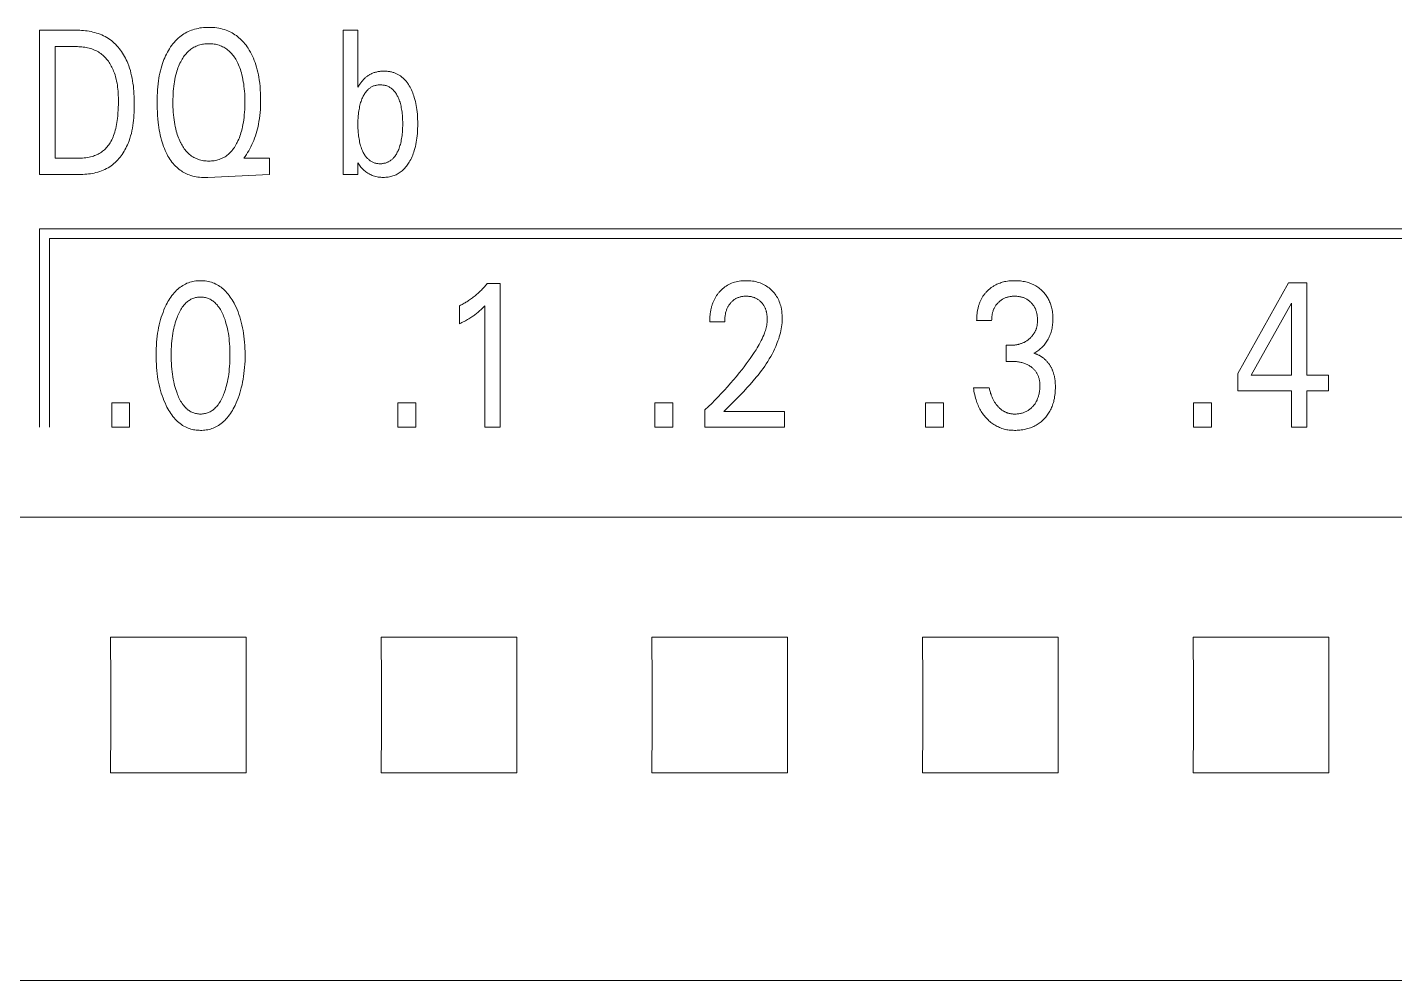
# Model space of a CAD drawing. Header units: millimetres. Extents: x 0 to 420, y 0 to 297.
# Drawn here: x 216.25 to 231.4, y 154.66 to 165.23 of the extents above; entities that cross this region are included whole.
import ezdxf

# ---------------------------------------------------------------- set-up
doc = ezdxf.new("R2010")
doc.units = ezdxf.units.MM
doc.layers.add('eProC - L2', color=41, linetype='Continuous', lineweight=20)

msp = doc.modelspace()

# ---------------------------------------------------------------- linework, layer by layer
at = {"layer": 'eProC - L2', "linetype": 'Continuous'}
for p, q in [((216.384, 163.595), (216.384, 165.195)), ((216.384, 165.195), (216.789, 165.195)), ((219.749, 163.595), (219.749, 165.195)), ((219.749, 165.195), (219.914, 165.195)), ((219.914, 165.195), (219.914, 164.565)), ((216.559, 165.014), (216.559, 163.777)), ((216.789, 165.014), (216.559, 165.014)), ((219.914, 164.565), (219.926, 164.585)), ((216.559, 163.777), (216.825, 163.777)), ((218.664, 163.796), (218.65, 163.777)), ((218.65, 163.777), (218.933, 163.777)), ((218.933, 163.777), (218.933, 163.595)), ((219.914, 163.724), (219.914, 163.595)), ((219.915, 163.721), (219.914, 163.724)), ((216.824, 163.595), (216.384, 163.595)), ((218.933, 163.595), (218.248, 163.563)), ((219.914, 163.595), (219.749, 163.595)), ((216.385, 162.995), (216.385, 160.795)), ((240.434, 162.995), (216.385, 162.995)), ((216.495, 162.885), (216.495, 160.795)), ((240.324, 162.885), (216.495, 162.885)), ((221.346, 162.386), (221.491, 162.386)), ((221.491, 162.386), (221.491, 160.795)), ((229.664, 161.389), (230.228, 162.395)), ((230.228, 162.395), (230.43, 162.395)), ((230.43, 162.395), (230.43, 161.37)), ((230.259, 162.168), (229.813, 161.37)), ((230.259, 161.37), (230.259, 162.168)), ((221.039, 161.941), (221.039, 162.14)), ((221.319, 160.795), (221.319, 162.139)), ((223.978, 161.963), (223.812, 161.963)), ((226.937, 161.979), (226.771, 161.979)), ((227.098, 161.523), (227.098, 161.703)), ((227.098, 161.703), (227.155, 161.703)), ((227.168, 161.523), (227.098, 161.523)), ((229.664, 161.196), (229.664, 161.389)), ((229.813, 161.37), (230.259, 161.37)), ((230.43, 161.37), (230.672, 161.37)), ((230.672, 161.37), (230.672, 161.196)), ((226.735, 161.232), (226.91, 161.232)), ((230.259, 161.196), (229.664, 161.196)), ((230.259, 160.795), (230.259, 161.196)), ((230.43, 161.196), (230.43, 160.795)), ((230.672, 161.196), (230.43, 161.196)), ((217.185, 160.795), (217.185, 161.065)), ((217.185, 161.065), (217.383, 161.065)), ((217.383, 161.065), (217.383, 160.795)), ((220.357, 160.795), (220.357, 161.065)), ((220.357, 161.065), (220.555, 161.065)), ((220.555, 161.065), (220.555, 160.795)), ((223.205, 160.795), (223.205, 161.065)), ((223.205, 161.065), (223.403, 161.065)), ((223.403, 161.065), (223.403, 160.795)), ((223.76, 160.795), (223.76, 160.987)), ((223.968, 160.97), (224.642, 160.97)), ((224.642, 160.97), (224.642, 160.795)), ((226.205, 160.795), (226.205, 161.065)), ((226.205, 161.065), (226.402, 161.065)), ((226.402, 161.065), (226.402, 160.795)), ((229.175, 160.795), (229.175, 161.065)), ((229.175, 161.065), (229.373, 161.065)), ((229.373, 161.065), (229.373, 160.795)), ((217.383, 160.795), (217.185, 160.795)), ((220.555, 160.795), (220.357, 160.795)), ((221.491, 160.795), (221.319, 160.795)), ((223.403, 160.795), (223.205, 160.795)), ((224.642, 160.795), (223.76, 160.795)), ((226.402, 160.795), (226.205, 160.795)), ((229.373, 160.795), (229.175, 160.795)), ((230.43, 160.795), (230.259, 160.795)), ((243.524, 159.799), (178.324, 159.799)), ((218.676, 158.467), (217.172, 158.467)), ((221.676, 158.467), (220.172, 158.467)), ((224.676, 158.467), (223.172, 158.467)), ((227.676, 158.467), (226.172, 158.467)), ((230.676, 158.467), (229.172, 158.467)), ((218.676, 156.964), (217.172, 156.964)), ((221.676, 156.964), (220.172, 156.964)), ((224.676, 156.964), (223.172, 156.964)), ((227.676, 156.964), (226.172, 156.964)), ((230.676, 156.964), (229.172, 156.964)), ((243.524, 154.66), (178.311, 154.659))]:
    msp.add_line(p, q, dxfattribs=at)
for points in [[(216.824, 163.595), (216.844, 163.596), (216.865, 163.596), (216.886, 163.598), (216.907, 163.599), (216.928, 163.602), (216.949, 163.605), (216.969, 163.608), (216.99, 163.612), (217.01, 163.617), (217.031, 163.623), (217.051, 163.629), (217.07, 163.636), (217.09, 163.643), (217.108, 163.652), (217.127, 163.661), (217.145, 163.671), (217.163, 163.682), (217.179, 163.693), (217.194, 163.704), (217.209, 163.717), (217.224, 163.73), (217.238, 163.743), (217.251, 163.758), (217.264, 163.772), (217.277, 163.787), (217.289, 163.803), (217.3, 163.819), (217.311, 163.836), (217.321, 163.853), (217.331, 163.87), (217.341, 163.887), (217.35, 163.905), (217.358, 163.923), (217.366, 163.941), (217.376, 163.968), (217.386, 163.996), (217.394, 164.024), (217.402, 164.052), (217.408, 164.08), (217.414, 164.109), (217.419, 164.138), (217.423, 164.167), (217.426, 164.196), (217.428, 164.225), (217.43, 164.254), (217.432, 164.284), (217.433, 164.313), (217.433, 164.343), (217.433, 164.372), (217.433, 164.402), (217.433, 164.431), (217.432, 164.46), (217.431, 164.489), (217.429, 164.519), (217.427, 164.548), (217.424, 164.577), (217.42, 164.605), (217.416, 164.634), (217.411, 164.663), (217.405, 164.691), (217.398, 164.719), (217.391, 164.747), (217.382, 164.775), (217.373, 164.802), (217.362, 164.83), (217.354, 164.849), (217.345, 164.868), (217.336, 164.886), (217.326, 164.905), (217.315, 164.923), (217.304, 164.941), (217.293, 164.958), (217.28, 164.975), (217.268, 164.992), (217.255, 165.008), (217.241, 165.024), (217.227, 165.039), (217.212, 165.053), (217.196, 165.067), (217.181, 165.08), (217.164, 165.092), (217.147, 165.104), (217.13, 165.115), (217.112, 165.125), (217.093, 165.134), (217.075, 165.143), (217.055, 165.151), (217.036, 165.158), (217.016, 165.164), (216.996, 165.17), (216.976, 165.175), (216.955, 165.18), (216.935, 165.183), (216.914, 165.187), (216.893, 165.19), (216.872, 165.192), (216.851, 165.193), (216.831, 165.195), (216.81, 165.195), (216.789, 165.195)], [(218.664, 163.796), (218.678, 163.817), (218.691, 163.838), (218.704, 163.86), (218.716, 163.882), (218.728, 163.904), (218.739, 163.927), (218.749, 163.95), (218.759, 163.973), (218.768, 163.999), (218.777, 164.024), (218.785, 164.05), (218.793, 164.076), (218.8, 164.102), (218.806, 164.129), (218.811, 164.155), (218.816, 164.182), (218.821, 164.216), (218.826, 164.25), (218.829, 164.284), (218.832, 164.318), (218.834, 164.352), (218.835, 164.387), (218.835, 164.421), (218.835, 164.459), (218.834, 164.496), (218.831, 164.534), (218.829, 164.571), (218.825, 164.608), (218.82, 164.646), (218.815, 164.674), (218.81, 164.701), (218.804, 164.729), (218.797, 164.756), (218.79, 164.784), (218.782, 164.811), (218.773, 164.837), (218.764, 164.861), (218.755, 164.884), (218.744, 164.907), (218.733, 164.93), (218.721, 164.953), (218.709, 164.974), (218.695, 164.996), (218.685, 165.012), (218.673, 165.028), (218.661, 165.043), (218.649, 165.058), (218.636, 165.072), (218.623, 165.086), (218.609, 165.099), (218.595, 165.112), (218.58, 165.124), (218.566, 165.135), (218.55, 165.146), (218.535, 165.156), (218.519, 165.165), (218.503, 165.174), (218.486, 165.182), (218.47, 165.189), (218.453, 165.196), (218.435, 165.202), (218.414, 165.208), (218.393, 165.213), (218.371, 165.218), (218.349, 165.221), (218.327, 165.224), (218.305, 165.226), (218.283, 165.227), (218.261, 165.227), (218.241, 165.227), (218.221, 165.226), (218.201, 165.225), (218.181, 165.222), (218.162, 165.22), (218.142, 165.216), (218.123, 165.212), (218.103, 165.207), (218.084, 165.201), (218.067, 165.195), (218.05, 165.188), (218.033, 165.18), (218.016, 165.172), (218, 165.163), (217.984, 165.154), (217.968, 165.144), (217.953, 165.133), (217.939, 165.121), (217.922, 165.107), (217.906, 165.093), (217.891, 165.077), (217.877, 165.061), (217.863, 165.045), (217.85, 165.028), (217.837, 165.01)], [(217.95, 163.946), (217.947, 163.952), (217.939, 163.969), (217.931, 163.986), (217.924, 164.004), (217.917, 164.022), (217.911, 164.04), (217.905, 164.059), (217.9, 164.077), (217.894, 164.102), (217.888, 164.127), (217.883, 164.152), (217.879, 164.177), (217.875, 164.202), (217.872, 164.228), (217.869, 164.257), (217.867, 164.286), (217.865, 164.315), (217.863, 164.344), (217.863, 164.374), (217.863, 164.403), (217.863, 164.432), (217.864, 164.46), (217.865, 164.489), (217.867, 164.518), (217.869, 164.546), (217.872, 164.575), (217.875, 164.6), (217.879, 164.625), (217.884, 164.65), (217.889, 164.674), (217.894, 164.699), (217.901, 164.723), (217.906, 164.741), (217.912, 164.759), (217.918, 164.777), (217.925, 164.795), (217.932, 164.812), (217.94, 164.829), (217.949, 164.846), (217.956, 164.86), (217.964, 164.873), (217.972, 164.886), (217.98, 164.899), (217.989, 164.911), (217.998, 164.923), (218.008, 164.935), (218.018, 164.946), (218.029, 164.957), (218.039, 164.966), (218.05, 164.975), (218.061, 164.984), (218.072, 164.992), (218.084, 164.999), (218.096, 165.006), (218.108, 165.013), (218.12, 165.018), (218.133, 165.024), (218.147, 165.029), (218.16, 165.033), (218.174, 165.036), (218.189, 165.039), (218.203, 165.042), (218.217, 165.044), (218.232, 165.045), (218.246, 165.046), (218.261, 165.046), (218.275, 165.046), (218.29, 165.045), (218.305, 165.044), (218.319, 165.042), (218.333, 165.039), (218.348, 165.036), (218.362, 165.033), (218.375, 165.029), (218.389, 165.024), (218.402, 165.018), (218.414, 165.013), (218.427, 165.006), (218.439, 164.999), (218.45, 164.992), (218.462, 164.984), (218.473, 164.975), (218.483, 164.966), (218.493, 164.957), (218.504, 164.946), (218.515, 164.935), (218.524, 164.923), (218.534, 164.911), (218.543, 164.899), (218.551, 164.886), (218.559, 164.873), (218.567, 164.86), (218.574, 164.846)], [(216.789, 165.014), (216.805, 165.014), (216.821, 165.013), (216.837, 165.012), (216.853, 165.011), (216.869, 165.009), (216.886, 165.007), (216.901, 165.004), (216.917, 165.001), (216.933, 164.997), (216.949, 164.992), (216.964, 164.988), (216.979, 164.982), (216.994, 164.976), (217.008, 164.97), (217.023, 164.962), (217.037, 164.955), (217.05, 164.946), (217.062, 164.938), (217.074, 164.928), (217.086, 164.919), (217.097, 164.908), (217.108, 164.898), (217.118, 164.886), (217.128, 164.875), (217.138, 164.863), (217.147, 164.851), (217.156, 164.838), (217.164, 164.825), (217.172, 164.812), (217.18, 164.798), (217.187, 164.785), (217.194, 164.771), (217.2, 164.757), (217.206, 164.742), (217.215, 164.721), (217.222, 164.699), (217.228, 164.677), (217.234, 164.654), (217.239, 164.632), (217.244, 164.609), (217.247, 164.587), (217.25, 164.564), (217.253, 164.541), (217.255, 164.518), (217.256, 164.495), (217.257, 164.472), (217.258, 164.449), (217.258, 164.426), (217.258, 164.403), (217.258, 164.372), (217.257, 164.34), (217.256, 164.309), (217.254, 164.278), (217.252, 164.247), (217.248, 164.216), (217.245, 164.194), (217.242, 164.172), (217.238, 164.15), (217.234, 164.129), (217.229, 164.107), (217.224, 164.086), (217.218, 164.064), (217.212, 164.047), (217.206, 164.029), (217.2, 164.012), (217.192, 163.996), (217.185, 163.979), (217.176, 163.963), (217.167, 163.947), (217.159, 163.935), (217.151, 163.923), (217.142, 163.912), (217.134, 163.901), (217.124, 163.891), (217.114, 163.88), (217.104, 163.871), (217.093, 163.861), (217.082, 163.853), (217.071, 163.844), (217.059, 163.836), (217.047, 163.829), (217.034, 163.822), (217.022, 163.816), (217.009, 163.81), (216.995, 163.805), (216.982, 163.8), (216.968, 163.796), (216.951, 163.791), (216.933, 163.787), (216.915, 163.784), (216.897, 163.781), (216.879, 163.779), (216.861, 163.778), (216.843, 163.777), (216.825, 163.777)], [(217.837, 165.01), (217.824, 164.989), (217.812, 164.97), (217.801, 164.951), (217.791, 164.931), (217.781, 164.911), (217.772, 164.891), (217.763, 164.87), (217.755, 164.849), (217.748, 164.828), (217.739, 164.801), (217.731, 164.774), (217.724, 164.746), (217.718, 164.718), (217.712, 164.69), (217.707, 164.662), (217.703, 164.634), (217.698, 164.601), (217.695, 164.569), (217.692, 164.536), (217.69, 164.503), (217.689, 164.471), (217.688, 164.438), (217.687, 164.405), (217.688, 164.366), (217.689, 164.328), (217.69, 164.289), (217.693, 164.251), (217.696, 164.212), (217.7, 164.174), (217.703, 164.145), (217.708, 164.117), (217.712, 164.089), (217.717, 164.061), (217.723, 164.033), (217.73, 164.005), (217.737, 163.978), (217.744, 163.954), (217.751, 163.931), (217.76, 163.908), (217.768, 163.885), (217.778, 163.862), (217.788, 163.84), (217.799, 163.818), (217.808, 163.8), (217.818, 163.783), (217.829, 163.767), (217.84, 163.75), (217.852, 163.734), (217.864, 163.719), (217.877, 163.704), (217.891, 163.69), (217.905, 163.676), (217.917, 163.665), (217.93, 163.655), (217.943, 163.645), (217.956, 163.635), (217.97, 163.627), (217.984, 163.618), (217.999, 163.611), (218.014, 163.603), (218.029, 163.597), (218.044, 163.591), (218.063, 163.585), (218.082, 163.579), (218.101, 163.575), (218.12, 163.571), (218.139, 163.568), (218.159, 163.566), (218.178, 163.564), (218.198, 163.563), (218.217, 163.563), (218.234, 163.563), (218.248, 163.563)], [(218.574, 164.846), (218.582, 164.829), (218.59, 164.812), (218.597, 164.795), (218.604, 164.777), (218.61, 164.759), (218.616, 164.741), (218.622, 164.723), (218.628, 164.699), (218.634, 164.674), (218.639, 164.65), (218.643, 164.625), (218.647, 164.6), (218.65, 164.575), (218.653, 164.546), (218.656, 164.518), (218.658, 164.489), (218.659, 164.46), (218.66, 164.432), (218.66, 164.403), (218.66, 164.374), (218.659, 164.344), (218.658, 164.315), (218.656, 164.286), (218.654, 164.256), (218.651, 164.227), (218.647, 164.202), (218.644, 164.177), (218.639, 164.151), (218.634, 164.126), (218.629, 164.102), (218.622, 164.077), (218.617, 164.058), (218.612, 164.04), (218.605, 164.022), (218.599, 164.004), (218.592, 163.986), (218.584, 163.969), (218.576, 163.952), (218.568, 163.938), (218.561, 163.924), (218.553, 163.91), (218.544, 163.897), (218.536, 163.884), (218.526, 163.872), (218.516, 163.86), (218.506, 163.848), (218.495, 163.837), (218.485, 163.827), (218.474, 163.818), (218.463, 163.809), (218.452, 163.801), (218.44, 163.793), (218.428, 163.786), (218.416, 163.78), (218.403, 163.774), (218.39, 163.768), (218.376, 163.763), (218.362, 163.759), (218.348, 163.755), (218.334, 163.752), (218.319, 163.749), (218.305, 163.748), (218.29, 163.746), (218.276, 163.745), (218.261, 163.745), (218.246, 163.745), (218.231, 163.746), (218.217, 163.748), (218.202, 163.749), (218.188, 163.752), (218.173, 163.755), (218.159, 163.759), (218.145, 163.763), (218.132, 163.768), (218.119, 163.774), (218.106, 163.78), (218.094, 163.786), (218.082, 163.793), (218.07, 163.801), (218.059, 163.809), (218.048, 163.818), (218.037, 163.827), (218.027, 163.837), (218.017, 163.848), (218.007, 163.859), (217.997, 163.87), (217.988, 163.882), (217.98, 163.895), (217.972, 163.907), (217.964, 163.92), (217.957, 163.933), (217.95, 163.946)], [(220.473, 164.595), (220.468, 164.603), (220.462, 164.611), (220.456, 164.619), (220.45, 164.627), (220.444, 164.634), (220.437, 164.642), (220.43, 164.649), (220.423, 164.656), (220.416, 164.663), (220.41, 164.668), (220.404, 164.673), (220.397, 164.679), (220.391, 164.683), (220.384, 164.688), (220.377, 164.693), (220.371, 164.697), (220.364, 164.701), (220.356, 164.705), (220.349, 164.709), (220.342, 164.713), (220.334, 164.716), (220.327, 164.719), (220.319, 164.722), (220.311, 164.725), (220.302, 164.728), (220.293, 164.731), (220.284, 164.733), (220.275, 164.735), (220.266, 164.737), (220.257, 164.738), (220.248, 164.739), (220.238, 164.74), (220.229, 164.741), (220.22, 164.742), (220.21, 164.742), (220.201, 164.742), (220.192, 164.742), (220.183, 164.741), (220.173, 164.741), (220.164, 164.74), (220.155, 164.739), (220.146, 164.738), (220.136, 164.736), (220.127, 164.734), (220.118, 164.732), (220.109, 164.73), (220.1, 164.727), (220.092, 164.725), (220.084, 164.722), (220.076, 164.719), (220.069, 164.716), (220.062, 164.712), (220.054, 164.708), (220.047, 164.705), (220.04, 164.701), (220.033, 164.696), (220.026, 164.692), (220.019, 164.687), (220.013, 164.682), (220.006, 164.678), (220, 164.672), (219.993, 164.666), (219.986, 164.66), (219.979, 164.653), (219.972, 164.646), (219.966, 164.639), (219.96, 164.632), (219.954, 164.624), (219.948, 164.617), (219.942, 164.609), (219.937, 164.601), (219.931, 164.593), (219.926, 164.585)], [(219.964, 163.859), (219.958, 163.872), (219.953, 163.886), (219.948, 163.899), (219.943, 163.913), (219.939, 163.927), (219.936, 163.941), (219.932, 163.957), (219.929, 163.974), (219.926, 163.99), (219.923, 164.006), (219.921, 164.023), (219.919, 164.039), (219.917, 164.062), (219.916, 164.085), (219.914, 164.108), (219.914, 164.131), (219.914, 164.153), (219.914, 164.176), (219.914, 164.199), (219.916, 164.221), (219.917, 164.244), (219.919, 164.267), (219.921, 164.283), (219.923, 164.3), (219.926, 164.316), (219.929, 164.332), (219.932, 164.348), (219.936, 164.365), (219.939, 164.379), (219.943, 164.393), (219.948, 164.406), (219.953, 164.42), (219.958, 164.434), (219.964, 164.447), (219.968, 164.457), (219.973, 164.466), (219.977, 164.475), (219.983, 164.484), (219.988, 164.493), (219.994, 164.502), (220, 164.51), (220.007, 164.519), (220.014, 164.526), (220.019, 164.532), (220.025, 164.538), (220.031, 164.544), (220.038, 164.549), (220.044, 164.554), (220.051, 164.558), (220.058, 164.563), (220.065, 164.567), (220.072, 164.571), (220.08, 164.574), (220.087, 164.577), (220.095, 164.58), (220.103, 164.582), (220.111, 164.584), (220.12, 164.586), (220.128, 164.588), (220.136, 164.589), (220.144, 164.589), (220.153, 164.59), (220.161, 164.59), (220.171, 164.59), (220.18, 164.589), (220.189, 164.588), (220.198, 164.587), (220.208, 164.585), (220.217, 164.583), (220.226, 164.581), (220.234, 164.578), (220.243, 164.574), (220.251, 164.571), (220.259, 164.567), (220.267, 164.562), (220.275, 164.557), (220.282, 164.552), (220.289, 164.546), (220.296, 164.541), (220.303, 164.534), (220.309, 164.528), (220.316, 164.52), (220.322, 164.512), (220.328, 164.504), (220.334, 164.496), (220.34, 164.487), (220.345, 164.478), (220.35, 164.469), (220.355, 164.46), (220.359, 164.45), (220.36, 164.448)], [(219.915, 163.721), (219.922, 163.71), (219.93, 163.7), (219.937, 163.689), (219.945, 163.679), (219.954, 163.67), (219.963, 163.66), (219.972, 163.651), (219.982, 163.642), (219.992, 163.634), (220.002, 163.626), (220.013, 163.618), (220.024, 163.61), (220.036, 163.603), (220.048, 163.597), (220.06, 163.591), (220.072, 163.586), (220.084, 163.581), (220.098, 163.577), (220.111, 163.573), (220.125, 163.57), (220.138, 163.568), (220.152, 163.566), (220.166, 163.565), (220.18, 163.564), (220.194, 163.564), (220.208, 163.564), (220.221, 163.565), (220.235, 163.566), (220.248, 163.567), (220.262, 163.57), (220.275, 163.572), (220.288, 163.576), (220.301, 163.58), (220.314, 163.584), (220.326, 163.589), (220.338, 163.594), (220.349, 163.6), (220.361, 163.606), (220.372, 163.613), (220.382, 163.62), (220.393, 163.628), (220.403, 163.636), (220.412, 163.645), (220.423, 163.655), (220.433, 163.665), (220.442, 163.676), (220.451, 163.687), (220.459, 163.698), (220.468, 163.71), (220.475, 163.722), (220.483, 163.734), (220.49, 163.746), (220.498, 163.762), (220.506, 163.778), (220.513, 163.795), (220.52, 163.811), (220.526, 163.828), (220.532, 163.845), (220.538, 163.862), (220.544, 163.884), (220.55, 163.907), (220.555, 163.93), (220.559, 163.953), (220.563, 163.976), (220.566, 163.999), (220.569, 164.026), (220.572, 164.052), (220.574, 164.079), (220.575, 164.106), (220.576, 164.132), (220.576, 164.159), (220.576, 164.185), (220.575, 164.211), (220.574, 164.238), (220.572, 164.264), (220.569, 164.29), (220.566, 164.316), (220.563, 164.339), (220.56, 164.361), (220.555, 164.384), (220.55, 164.406), (220.545, 164.429), (220.538, 164.451), (220.533, 164.468), (220.527, 164.484), (220.521, 164.501), (220.514, 164.517), (220.507, 164.533), (220.5, 164.548), (220.491, 164.564), (220.483, 164.579), (220.473, 164.595)], [(220.36, 164.448), (220.366, 164.435), (220.371, 164.422), (220.375, 164.409), (220.38, 164.396), (220.384, 164.382), (220.387, 164.369), (220.391, 164.353), (220.394, 164.336), (220.397, 164.32), (220.4, 164.304), (220.402, 164.287), (220.404, 164.271), (220.406, 164.249), (220.408, 164.226), (220.409, 164.203), (220.41, 164.181), (220.41, 164.158), (220.41, 164.135), (220.409, 164.112), (220.408, 164.089), (220.406, 164.067), (220.404, 164.044), (220.402, 164.027), (220.4, 164.011), (220.397, 163.994), (220.394, 163.977), (220.391, 163.961), (220.387, 163.945), (220.384, 163.93), (220.379, 163.916), (220.375, 163.902), (220.37, 163.888), (220.365, 163.874), (220.359, 163.861), (220.355, 163.851), (220.35, 163.842), (220.345, 163.832), (220.34, 163.823), (220.334, 163.814), (220.328, 163.805), (220.322, 163.797), (220.316, 163.788), (220.309, 163.78), (220.303, 163.774), (220.297, 163.768), (220.291, 163.763), (220.285, 163.758), (220.278, 163.753), (220.271, 163.748), (220.264, 163.743), (220.257, 163.739), (220.25, 163.735), (220.243, 163.732), (220.235, 163.729), (220.227, 163.726), (220.219, 163.723), (220.211, 163.721), (220.202, 163.72), (220.194, 163.718), (220.186, 163.717), (220.177, 163.716), (220.169, 163.716), (220.16, 163.716), (220.152, 163.716), (220.144, 163.716), (220.135, 163.717), (220.127, 163.718), (220.119, 163.719), (220.11, 163.721), (220.102, 163.723), (220.094, 163.726), (220.087, 163.728), (220.079, 163.732), (220.071, 163.735), (220.064, 163.739), (220.057, 163.743), (220.05, 163.747), (220.044, 163.752), (220.037, 163.757), (220.031, 163.762), (220.025, 163.768), (220.019, 163.773), (220.013, 163.779), (220.006, 163.787), (220, 163.795), (219.994, 163.804), (219.988, 163.812), (219.982, 163.821), (219.977, 163.83), (219.972, 163.84), (219.968, 163.849), (219.964, 163.859)], [(218.551, 161.036), (218.564, 161.063), (218.575, 161.09), (218.586, 161.117), (218.596, 161.145), (218.605, 161.173), (218.613, 161.201), (218.621, 161.232), (218.629, 161.263), (218.635, 161.294), (218.641, 161.326), (218.646, 161.357), (218.65, 161.389), (218.654, 161.423), (218.657, 161.458), (218.66, 161.493), (218.662, 161.528), (218.662, 161.563), (218.663, 161.598), (218.662, 161.633), (218.661, 161.667), (218.66, 161.702), (218.657, 161.736), (218.654, 161.771), (218.65, 161.805), (218.646, 161.836), (218.641, 161.867), (218.635, 161.898), (218.628, 161.929), (218.621, 161.959), (218.612, 161.989), (218.604, 162.017), (218.595, 162.045), (218.585, 162.072), (218.574, 162.099), (218.562, 162.125), (218.549, 162.152), (218.54, 162.17), (218.531, 162.187), (218.52, 162.205), (218.51, 162.222), (218.499, 162.238), (218.487, 162.255), (218.474, 162.27), (218.462, 162.286), (218.448, 162.3), (218.436, 162.313), (218.423, 162.324), (218.41, 162.336), (218.396, 162.346), (218.382, 162.356), (218.367, 162.366), (218.352, 162.374), (218.337, 162.382), (218.321, 162.39), (218.305, 162.396), (218.289, 162.402), (218.272, 162.406), (218.255, 162.41), (218.238, 162.414), (218.221, 162.416), (218.204, 162.418), (218.187, 162.419), (218.169, 162.419), (218.152, 162.419), (218.135, 162.418), (218.117, 162.416), (218.1, 162.414), (218.083, 162.41), (218.067, 162.406), (218.05, 162.402), (218.034, 162.396), (218.018, 162.39), (218.002, 162.382), (217.987, 162.374), (217.972, 162.366), (217.957, 162.356), (217.943, 162.346), (217.929, 162.336), (217.916, 162.324), (217.903, 162.313), (217.891, 162.3), (217.877, 162.286), (217.864, 162.27), (217.852, 162.254), (217.84, 162.238), (217.829, 162.221), (217.818, 162.204), (217.808, 162.187), (217.798, 162.17), (217.789, 162.152), (217.786, 162.145)], [(221.346, 162.386), (221.337, 162.376), (221.328, 162.366), (221.319, 162.355), (221.31, 162.345), (221.301, 162.335), (221.291, 162.325), (221.282, 162.315), (221.272, 162.306), (221.262, 162.296), (221.252, 162.287), (221.242, 162.278), (221.232, 162.269), (221.223, 162.261), (221.212, 162.252), (221.202, 162.244), (221.192, 162.236), (221.182, 162.228), (221.171, 162.22), (221.161, 162.213), (221.15, 162.205), (221.14, 162.198), (221.13, 162.192), (221.121, 162.186), (221.111, 162.18), (221.101, 162.174), (221.091, 162.168), (221.08, 162.162), (221.07, 162.156), (221.06, 162.151), (221.05, 162.146), (221.039, 162.14)], [(223.943, 162.318), (223.936, 162.311), (223.928, 162.304), (223.923, 162.298), (223.918, 162.292), (223.912, 162.286), (223.907, 162.279), (223.902, 162.273), (223.898, 162.266), (223.893, 162.26), (223.888, 162.253), (223.884, 162.246), (223.88, 162.24), (223.875, 162.233), (223.871, 162.226), (223.868, 162.219), (223.864, 162.211), (223.86, 162.204), (223.857, 162.196), (223.853, 162.188), (223.85, 162.18), (223.847, 162.172), (223.844, 162.164), (223.841, 162.156), (223.838, 162.148), (223.836, 162.14), (223.833, 162.131), (223.831, 162.123), (223.829, 162.115), (223.827, 162.106), (223.825, 162.098), (223.823, 162.088), (223.821, 162.078), (223.82, 162.067), (223.818, 162.057), (223.817, 162.047), (223.816, 162.036), (223.815, 162.026), (223.814, 162.015), (223.813, 162.005), (223.813, 161.995), (223.813, 161.984), (223.812, 161.974), (223.812, 161.963)], [(223.968, 160.97), (224.005, 161.007), (224.042, 161.044), (224.08, 161.08), (224.116, 161.117), (224.153, 161.155), (224.189, 161.192), (224.225, 161.23), (224.26, 161.269), (224.295, 161.308), (224.328, 161.348), (224.348, 161.372), (224.367, 161.397), (224.386, 161.422), (224.404, 161.447), (224.422, 161.472), (224.439, 161.498), (224.456, 161.524), (224.473, 161.551), (224.488, 161.578), (224.503, 161.605), (224.518, 161.633), (224.531, 161.661), (224.544, 161.69), (224.553, 161.711), (224.561, 161.732), (224.569, 161.753), (224.577, 161.774), (224.583, 161.796), (224.59, 161.818), (224.595, 161.84), (224.6, 161.862), (224.605, 161.884), (224.609, 161.906), (224.612, 161.928), (224.614, 161.95), (224.615, 161.973), (224.616, 161.995), (224.616, 162.017), (224.615, 162.038), (224.613, 162.06), (224.611, 162.081), (224.607, 162.103), (224.603, 162.124), (224.599, 162.14), (224.594, 162.156), (224.589, 162.171), (224.583, 162.187), (224.577, 162.202), (224.57, 162.217), (224.562, 162.231), (224.554, 162.245), (224.545, 162.258), (224.536, 162.27), (224.527, 162.283), (224.516, 162.295), (224.506, 162.306), (224.494, 162.317), (224.482, 162.328), (224.47, 162.339), (224.457, 162.348), (224.443, 162.357), (224.43, 162.366), (224.415, 162.374), (224.4, 162.381), (224.385, 162.388), (224.37, 162.394), (224.354, 162.399), (224.338, 162.404), (224.322, 162.408), (224.304, 162.412), (224.286, 162.414), (224.268, 162.417), (224.25, 162.418), (224.232, 162.419), (224.214, 162.419), (224.196, 162.419), (224.177, 162.418), (224.159, 162.416), (224.14, 162.414), (224.122, 162.411), (224.104, 162.406), (224.087, 162.402), (224.071, 162.397), (224.055, 162.391), (224.039, 162.384), (224.024, 162.376), (224.009, 162.368), (223.995, 162.359), (223.981, 162.35), (223.968, 162.34), (223.955, 162.329), (223.943, 162.318)], [(226.967, 162.365), (226.96, 162.361), (226.953, 162.356), (226.946, 162.352), (226.939, 162.347), (226.932, 162.342), (226.925, 162.337), (226.919, 162.332), (226.912, 162.326), (226.906, 162.321), (226.899, 162.315), (226.893, 162.309), (226.888, 162.304), (226.882, 162.298), (226.876, 162.292), (226.871, 162.286), (226.866, 162.279), (226.86, 162.273), (226.855, 162.267), (226.85, 162.26), (226.846, 162.253), (226.841, 162.247), (226.837, 162.24), (226.832, 162.233), (226.828, 162.226), (226.824, 162.218), (226.82, 162.211), (226.816, 162.203), (226.813, 162.195), (226.809, 162.187), (226.806, 162.179), (226.803, 162.171), (226.8, 162.163), (226.797, 162.155), (226.795, 162.147), (226.792, 162.139), (226.79, 162.131), (226.788, 162.122), (226.786, 162.114), (226.783, 162.104), (226.781, 162.093), (226.78, 162.083), (226.778, 162.073), (226.776, 162.063), (226.775, 162.052), (226.774, 162.042), (226.773, 162.031), (226.773, 162.021), (226.772, 162.011), (226.772, 162), (226.772, 161.99), (226.771, 161.979)], [(227.406, 161.614), (227.417, 161.62), (227.428, 161.627), (227.439, 161.634), (227.449, 161.642), (227.46, 161.649), (227.47, 161.658), (227.48, 161.666), (227.49, 161.675), (227.499, 161.685), (227.508, 161.694), (227.518, 161.705), (227.526, 161.715), (227.535, 161.726), (227.543, 161.737), (227.55, 161.749), (227.557, 161.76), (227.564, 161.772), (227.57, 161.785), (227.576, 161.797), (227.582, 161.81), (227.587, 161.823), (227.592, 161.836), (227.596, 161.85), (227.6, 161.863), (227.603, 161.877), (227.606, 161.891), (227.609, 161.906), (227.611, 161.921), (227.613, 161.937), (227.614, 161.952), (227.615, 161.967), (227.616, 161.982), (227.616, 161.997), (227.616, 162.014), (227.615, 162.03), (227.614, 162.046), (227.613, 162.062), (227.611, 162.078), (227.608, 162.094), (227.605, 162.109), (227.601, 162.125), (227.598, 162.137), (227.594, 162.15), (227.59, 162.162), (227.585, 162.174), (227.58, 162.186), (227.575, 162.198), (227.569, 162.21), (227.563, 162.221), (227.557, 162.232), (227.55, 162.243), (227.543, 162.254), (227.535, 162.264), (227.527, 162.274), (227.519, 162.284), (227.51, 162.293), (227.501, 162.302), (227.492, 162.311), (227.483, 162.32), (227.472, 162.329), (227.46, 162.338), (227.449, 162.346), (227.437, 162.354), (227.425, 162.361), (227.412, 162.368), (227.399, 162.375), (227.386, 162.381), (227.373, 162.387), (227.359, 162.392), (227.345, 162.397), (227.331, 162.401), (227.317, 162.405), (227.303, 162.408), (227.287, 162.411), (227.272, 162.414), (227.256, 162.416), (227.241, 162.417), (227.225, 162.418), (227.209, 162.419), (227.193, 162.419), (227.177, 162.419), (227.161, 162.418), (227.144, 162.417), (227.128, 162.416), (227.112, 162.414), (227.096, 162.411), (227.08, 162.408), (227.067, 162.405), (227.055, 162.401), (227.042, 162.398), (227.03, 162.393), (227.018, 162.389), (227.006, 162.384), (226.994, 162.379), (226.982, 162.373), (226.967, 162.365)], [(217.908, 161.173), (217.901, 161.193), (217.894, 161.214), (217.888, 161.235), (217.882, 161.256), (217.877, 161.277), (217.872, 161.298), (217.867, 161.326), (217.862, 161.354), (217.857, 161.382), (217.854, 161.41), (217.851, 161.439), (217.848, 161.47), (217.846, 161.502), (217.845, 161.533), (217.844, 161.565), (217.844, 161.596), (217.844, 161.627), (217.845, 161.658), (217.846, 161.689), (217.848, 161.72), (217.851, 161.751), (217.854, 161.779), (217.858, 161.807), (217.862, 161.835), (217.867, 161.862), (217.873, 161.89), (217.877, 161.911), (217.883, 161.931), (217.889, 161.952), (217.895, 161.972), (217.902, 161.992), (217.909, 162.012), (217.915, 162.027), (217.921, 162.042), (217.927, 162.056), (217.934, 162.07), (217.942, 162.084), (217.949, 162.098), (217.958, 162.112), (217.967, 162.125), (217.976, 162.138), (217.983, 162.147), (217.991, 162.155), (217.999, 162.164), (218.007, 162.172), (218.016, 162.18), (218.024, 162.187), (218.034, 162.195), (218.043, 162.201), (218.053, 162.207), (218.063, 162.213), (218.073, 162.218), (218.083, 162.222), (218.093, 162.226), (218.104, 162.229), (218.114, 162.232), (218.125, 162.234), (218.136, 162.236), (218.147, 162.237), (218.158, 162.238), (218.169, 162.238), (218.18, 162.238), (218.191, 162.237), (218.202, 162.236), (218.213, 162.234), (218.224, 162.232), (218.235, 162.229), (218.245, 162.226), (218.256, 162.222), (218.266, 162.218), (218.276, 162.213), (218.286, 162.207), (218.295, 162.201), (218.305, 162.195), (218.314, 162.187), (218.323, 162.18), (218.331, 162.172), (218.34, 162.164), (218.348, 162.155), (218.355, 162.147), (218.362, 162.138), (218.372, 162.125), (218.381, 162.112), (218.389, 162.098), (218.397, 162.084), (218.404, 162.07), (218.411, 162.056), (218.418, 162.042), (218.424, 162.027), (218.43, 162.012), (218.432, 162.007)], [(223.978, 161.963), (223.978, 161.974), (223.979, 161.984), (223.979, 161.994), (223.98, 162.004), (223.981, 162.015), (223.982, 162.025), (223.984, 162.035), (223.986, 162.045), (223.987, 162.054), (223.989, 162.063), (223.992, 162.072), (223.994, 162.08), (223.997, 162.089), (224, 162.097), (224.003, 162.106), (224.007, 162.114), (224.01, 162.121), (224.014, 162.128), (224.017, 162.134), (224.021, 162.141), (224.025, 162.147), (224.029, 162.153), (224.034, 162.159), (224.038, 162.165), (224.043, 162.171), (224.048, 162.176), (224.053, 162.182), (224.058, 162.187), (224.063, 162.191), (224.068, 162.196), (224.074, 162.201), (224.079, 162.205), (224.085, 162.209), (224.091, 162.213), (224.097, 162.217), (224.103, 162.22), (224.109, 162.224), (224.115, 162.227), (224.122, 162.229), (224.128, 162.232), (224.135, 162.234), (224.141, 162.237), (224.148, 162.239), (224.156, 162.241), (224.164, 162.242), (224.173, 162.244), (224.181, 162.245), (224.189, 162.246), (224.197, 162.246), (224.206, 162.247), (224.214, 162.247), (224.222, 162.247), (224.23, 162.247), (224.239, 162.246), (224.247, 162.245), (224.255, 162.244), (224.263, 162.243), (224.271, 162.242), (224.279, 162.24), (224.286, 162.238), (224.293, 162.236), (224.3, 162.233), (224.307, 162.231), (224.314, 162.228), (224.321, 162.225), (224.328, 162.222), (224.334, 162.218), (224.341, 162.214), (224.347, 162.211), (224.353, 162.206), (224.359, 162.202), (224.365, 162.197), (224.37, 162.192), (224.376, 162.187), (224.381, 162.182), (224.386, 162.177), (224.391, 162.172), (224.396, 162.166), (224.4, 162.16), (224.404, 162.154), (224.408, 162.148), (224.412, 162.142), (224.416, 162.136), (224.419, 162.13), (224.423, 162.123), (224.426, 162.116), (224.429, 162.109), (224.432, 162.102), (224.434, 162.094), (224.437, 162.087), (224.439, 162.079), (224.441, 162.072), (224.442, 162.064), (224.444, 162.056), (224.446, 162.047), (224.447, 162.038), (224.448, 162.03), (224.449, 162.021), (224.45, 162.012), (224.45, 162.004), (224.45, 161.995), (224.45, 161.986)], [(226.937, 161.979), (226.938, 161.988), (226.938, 161.997), (226.938, 162.006), (226.939, 162.015), (226.94, 162.024), (226.941, 162.033), (226.943, 162.042), (226.944, 162.05), (226.946, 162.059), (226.948, 162.067), (226.95, 162.075), (226.953, 162.082), (226.955, 162.09), (226.958, 162.098), (226.961, 162.105), (226.965, 162.112), (226.968, 162.119), (226.972, 162.126), (226.976, 162.133), (226.98, 162.14), (226.985, 162.146), (226.989, 162.152), (226.994, 162.158), (226.999, 162.164), (227.005, 162.17), (227.01, 162.176), (227.016, 162.181), (227.021, 162.186), (227.027, 162.192), (227.033, 162.196), (227.04, 162.201), (227.046, 162.206), (227.053, 162.21), (227.059, 162.214), (227.066, 162.218), (227.073, 162.221), (227.08, 162.225), (227.087, 162.228), (227.095, 162.231), (227.102, 162.233), (227.11, 162.236), (227.117, 162.238), (227.125, 162.24), (227.133, 162.241), (227.141, 162.243), (227.15, 162.244), (227.158, 162.245), (227.166, 162.246), (227.175, 162.247), (227.183, 162.247), (227.191, 162.247), (227.2, 162.247), (227.209, 162.247), (227.217, 162.246), (227.226, 162.245), (227.234, 162.244), (227.243, 162.243), (227.251, 162.241), (227.26, 162.24), (227.267, 162.238), (227.275, 162.236), (227.283, 162.233), (227.29, 162.231), (227.297, 162.228), (227.305, 162.225), (227.312, 162.221), (227.319, 162.218), (227.326, 162.214), (227.332, 162.21), (227.339, 162.206), (227.345, 162.201), (227.352, 162.196), (227.358, 162.192), (227.364, 162.186), (227.369, 162.181), (227.375, 162.176), (227.38, 162.17), (227.385, 162.164), (227.39, 162.159), (227.395, 162.152), (227.399, 162.146), (227.404, 162.14), (227.408, 162.133), (227.412, 162.127), (227.415, 162.12), (227.419, 162.112), (227.422, 162.105), (227.425, 162.097), (227.428, 162.09), (227.431, 162.082), (227.433, 162.074), (227.435, 162.067), (227.437, 162.059), (227.439, 162.05), (227.441, 162.041), (227.442, 162.032), (227.443, 162.023), (227.444, 162.014), (227.445, 162.004), (227.445, 161.995), (227.445, 161.986), (227.446, 161.977)], [(217.786, 162.145), (217.774, 162.12), (217.763, 162.094), (217.753, 162.068), (217.743, 162.042), (217.734, 162.016), (217.726, 161.989), (217.718, 161.959), (217.71, 161.929), (217.704, 161.898), (217.698, 161.867), (217.693, 161.836), (217.688, 161.805), (217.684, 161.771), (217.681, 161.736), (217.679, 161.702), (217.677, 161.667), (217.676, 161.633), (217.676, 161.598), (217.676, 161.563), (217.677, 161.528), (217.679, 161.493), (217.681, 161.458), (217.684, 161.423), (217.688, 161.388), (217.692, 161.357), (217.697, 161.325), (217.703, 161.294), (217.71, 161.263), (217.717, 161.231), (217.725, 161.201), (217.734, 161.173), (217.743, 161.145), (217.753, 161.117), (217.763, 161.09), (217.775, 161.063), (217.787, 161.036), (217.797, 161.017), (217.806, 160.999), (217.816, 160.981), (217.827, 160.964), (217.838, 160.947), (217.85, 160.93), (217.863, 160.913), (217.876, 160.897), (217.889, 160.882), (217.902, 160.87), (217.915, 160.857), (217.928, 160.846), (217.942, 160.835), (217.956, 160.824), (217.97, 160.815), (217.985, 160.806), (218.001, 160.797), (218.017, 160.79), (218.031, 160.784), (218.046, 160.779), (218.061, 160.774), (218.076, 160.77), (218.091, 160.767), (218.107, 160.764), (218.122, 160.762), (218.138, 160.76), (218.154, 160.76), (218.169, 160.759), (218.185, 160.759), (218.201, 160.76), (218.216, 160.762), (218.232, 160.764), (218.248, 160.767), (218.263, 160.77), (218.278, 160.774), (218.293, 160.779), (218.308, 160.784), (218.322, 160.79), (218.338, 160.797), (218.353, 160.806), (218.369, 160.815), (218.383, 160.824), (218.397, 160.835), (218.411, 160.846), (218.424, 160.857), (218.437, 160.87), (218.449, 160.882), (218.463, 160.898), (218.476, 160.913), (218.489, 160.93), (218.501, 160.947), (218.512, 160.964), (218.522, 160.981), (218.532, 160.999), (218.542, 161.018), (218.551, 161.036)], [(218.432, 162.007), (218.44, 161.984), (218.447, 161.961), (218.454, 161.937), (218.46, 161.914), (218.466, 161.89), (218.472, 161.862), (218.477, 161.835), (218.481, 161.807), (218.485, 161.779), (218.488, 161.751), (218.49, 161.72), (218.492, 161.689), (218.494, 161.658), (218.495, 161.627), (218.495, 161.596), (218.495, 161.565), (218.494, 161.533), (218.492, 161.502), (218.49, 161.47), (218.488, 161.439), (218.485, 161.41), (218.481, 161.382), (218.477, 161.354), (218.472, 161.326), (218.466, 161.298), (218.462, 161.277), (218.456, 161.256), (218.451, 161.235), (218.444, 161.214), (218.438, 161.194), (218.431, 161.173), (218.425, 161.158), (218.419, 161.143), (218.412, 161.128), (218.405, 161.113), (218.398, 161.099), (218.39, 161.085), (218.382, 161.071), (218.373, 161.057), (218.363, 161.044), (218.356, 161.035), (218.348, 161.026), (218.34, 161.017), (218.332, 161.008), (218.324, 161), (218.315, 160.993), (218.306, 160.985), (218.296, 160.979), (218.286, 160.972), (218.276, 160.966), (218.266, 160.962), (218.256, 160.957), (218.246, 160.953), (218.235, 160.95), (218.224, 160.947), (218.214, 160.945), (218.203, 160.943), (218.192, 160.942), (218.18, 160.941), (218.169, 160.941), (218.158, 160.941), (218.147, 160.942), (218.136, 160.943), (218.125, 160.945), (218.114, 160.947), (218.103, 160.95), (218.093, 160.953), (218.082, 160.957), (218.072, 160.962), (218.062, 160.966), (218.052, 160.972), (218.042, 160.979), (218.033, 160.985), (218.024, 160.993), (218.015, 161), (218.006, 161.008), (217.998, 161.017), (217.99, 161.026), (217.983, 161.035), (217.975, 161.044), (217.966, 161.057), (217.957, 161.071), (217.948, 161.085), (217.941, 161.099), (217.933, 161.113), (217.926, 161.128), (217.92, 161.143), (217.914, 161.158), (217.908, 161.173)], [(221.039, 161.941), (221.052, 161.947), (221.066, 161.954), (221.079, 161.961), (221.092, 161.968), (221.105, 161.975), (221.118, 161.982), (221.129, 161.989), (221.141, 161.995), (221.152, 162.002), (221.163, 162.009), (221.174, 162.017), (221.185, 162.024), (221.195, 162.031), (221.205, 162.038), (221.214, 162.045), (221.224, 162.052), (221.233, 162.059), (221.242, 162.067), (221.25, 162.073), (221.258, 162.08), (221.266, 162.087), (221.275, 162.095), (221.283, 162.103), (221.292, 162.111), (221.306, 162.125), (221.319, 162.139)], [(224.45, 161.986), (224.449, 161.971), (224.448, 161.956), (224.446, 161.941), (224.444, 161.926), (224.441, 161.911), (224.437, 161.896), (224.433, 161.881), (224.429, 161.867), (224.424, 161.852), (224.419, 161.838), (224.411, 161.816), (224.402, 161.795), (224.392, 161.774), (224.382, 161.754), (224.372, 161.733), (224.361, 161.713), (224.349, 161.693), (224.338, 161.674), (224.326, 161.654), (224.305, 161.622), (224.284, 161.59), (224.262, 161.558), (224.24, 161.527), (224.217, 161.496), (224.194, 161.465), (224.171, 161.435), (224.14, 161.396), (224.108, 161.358), (224.076, 161.32), (224.044, 161.282), (224.01, 161.244), (223.976, 161.206), (223.941, 161.169), (223.907, 161.133), (223.87, 161.096), (223.834, 161.059), (223.797, 161.023), (223.76, 160.987)], [(227.446, 161.977), (227.445, 161.97), (227.445, 161.962), (227.445, 161.955), (227.444, 161.948), (227.443, 161.94), (227.442, 161.933), (227.441, 161.925), (227.44, 161.918), (227.438, 161.911), (227.437, 161.904), (227.435, 161.897), (227.433, 161.89), (227.431, 161.884), (227.429, 161.878), (227.426, 161.872), (227.424, 161.867), (227.421, 161.861), (227.418, 161.855), (227.416, 161.849), (227.412, 161.844), (227.409, 161.838), (227.406, 161.833), (227.402, 161.827), (227.399, 161.822), (227.395, 161.817), (227.391, 161.811), (227.386, 161.806), (227.382, 161.801), (227.378, 161.797), (227.373, 161.792), (227.368, 161.787), (227.363, 161.783), (227.359, 161.778), (227.354, 161.774), (227.348, 161.77), (227.343, 161.765), (227.337, 161.761), (227.332, 161.757), (227.326, 161.753), (227.32, 161.749), (227.314, 161.746), (227.308, 161.742), (227.302, 161.739), (227.296, 161.735), (227.29, 161.732), (227.283, 161.729), (227.276, 161.726), (227.269, 161.723), (227.262, 161.721), (227.255, 161.718), (227.247, 161.716), (227.24, 161.714), (227.233, 161.712), (227.225, 161.71), (227.218, 161.708), (227.21, 161.707), (227.202, 161.706), (227.194, 161.705), (227.187, 161.704), (227.179, 161.703), (227.171, 161.703), (227.163, 161.703), (227.155, 161.703)], [(227.638, 161.329), (227.636, 161.337), (227.635, 161.344), (227.634, 161.352), (227.632, 161.36), (227.63, 161.367), (227.628, 161.375), (227.626, 161.383), (227.624, 161.39), (227.622, 161.398), (227.619, 161.405), (227.617, 161.413), (227.614, 161.419), (227.612, 161.426), (227.609, 161.432), (227.606, 161.439), (227.603, 161.445), (227.6, 161.451), (227.597, 161.457), (227.593, 161.464), (227.59, 161.47), (227.586, 161.476), (227.582, 161.482), (227.578, 161.488), (227.574, 161.493), (227.57, 161.499), (227.566, 161.505), (227.561, 161.51), (227.557, 161.516), (227.552, 161.521), (227.547, 161.526), (227.543, 161.532), (227.538, 161.537), (227.533, 161.541), (227.528, 161.546), (227.523, 161.55), (227.518, 161.555), (227.512, 161.559), (227.507, 161.563), (227.502, 161.567), (227.496, 161.571), (227.491, 161.575), (227.485, 161.579), (227.479, 161.582), (227.473, 161.586), (227.468, 161.589), (227.462, 161.592), (227.456, 161.595), (227.45, 161.598), (227.443, 161.601), (227.437, 161.604), (227.431, 161.606), (227.425, 161.608), (227.418, 161.61), (227.412, 161.612), (227.406, 161.614)], [(227.168, 161.523), (227.179, 161.523), (227.19, 161.523), (227.2, 161.522), (227.211, 161.522), (227.222, 161.52), (227.233, 161.519), (227.244, 161.517), (227.253, 161.515), (227.263, 161.513), (227.273, 161.511), (227.283, 161.508), (227.292, 161.505), (227.302, 161.502), (227.311, 161.498), (227.32, 161.495), (227.329, 161.491), (227.337, 161.486), (227.346, 161.482), (227.354, 161.477), (227.362, 161.472), (227.37, 161.467), (227.377, 161.462), (227.383, 161.457), (227.389, 161.452), (227.395, 161.447), (227.401, 161.442), (227.406, 161.436), (227.412, 161.431), (227.417, 161.425), (227.422, 161.419), (227.427, 161.412), (227.431, 161.406), (227.435, 161.399), (227.439, 161.393), (227.443, 161.386), (227.447, 161.379), (227.45, 161.372), (227.453, 161.365), (227.456, 161.358), (227.458, 161.35), (227.461, 161.343), (227.463, 161.334), (227.465, 161.324), (227.467, 161.315), (227.468, 161.306), (227.47, 161.296), (227.471, 161.287), (227.471, 161.277), (227.472, 161.268), (227.472, 161.258), (227.472, 161.246), (227.471, 161.234), (227.471, 161.223), (227.47, 161.211), (227.469, 161.199), (227.467, 161.188), (227.465, 161.176), (227.463, 161.164), (227.461, 161.155), (227.458, 161.146), (227.456, 161.137), (227.453, 161.128), (227.45, 161.119), (227.447, 161.111), (227.443, 161.102), (227.44, 161.094), (227.436, 161.085), (227.431, 161.078), (227.427, 161.07), (227.423, 161.062), (227.418, 161.055), (227.413, 161.048), (227.407, 161.041), (227.402, 161.034), (227.396, 161.028), (227.39, 161.021), (227.384, 161.015), (227.377, 161.009), (227.371, 161.003), (227.364, 160.997), (227.357, 160.991), (227.349, 160.986), (227.342, 160.981), (227.334, 160.976), (227.326, 160.972), (227.318, 160.968), (227.31, 160.964), (227.302, 160.961), (227.293, 160.957), (227.285, 160.955), (227.276, 160.952), (227.268, 160.95), (227.258, 160.947), (227.249, 160.945), (227.239, 160.944), (227.229, 160.943), (227.22, 160.942), (227.21, 160.941), (227.2, 160.941), (227.191, 160.941)], [(226.735, 161.232), (226.738, 161.212), (226.741, 161.193), (226.745, 161.174), (226.749, 161.154), (226.753, 161.135), (226.758, 161.116), (226.764, 161.097), (226.769, 161.082), (226.774, 161.067), (226.78, 161.052), (226.786, 161.038), (226.793, 161.024), (226.8, 161.009), (226.807, 160.996), (226.815, 160.982), (226.822, 160.969), (226.83, 160.956), (226.839, 160.944), (226.848, 160.932), (226.857, 160.92), (226.867, 160.909), (226.876, 160.898), (226.887, 160.887), (226.897, 160.877), (226.907, 160.867), (226.918, 160.858), (226.929, 160.848), (226.94, 160.84), (226.952, 160.831), (226.963, 160.823), (226.975, 160.816), (226.987, 160.809), (226.999, 160.803), (227.012, 160.797), (227.024, 160.791), (227.037, 160.786), (227.05, 160.781), (227.063, 160.777), (227.076, 160.773), (227.09, 160.77), (227.104, 160.767), (227.118, 160.765), (227.132, 160.763), (227.146, 160.761), (227.16, 160.76), (227.175, 160.76), (227.189, 160.759), (227.204, 160.759), (227.22, 160.76), (227.235, 160.761), (227.25, 160.762), (227.266, 160.764), (227.281, 160.766), (227.296, 160.769), (227.311, 160.772), (227.325, 160.775), (227.339, 160.779), (227.352, 160.783), (227.366, 160.788), (227.379, 160.793), (227.392, 160.798), (227.405, 160.804), (227.417, 160.811), (227.43, 160.817), (227.441, 160.824), (227.453, 160.832), (227.465, 160.84), (227.476, 160.848), (227.486, 160.856), (227.497, 160.865), (227.507, 160.875), (227.517, 160.885), (227.527, 160.895), (227.536, 160.905), (227.545, 160.916), (227.553, 160.927), (227.561, 160.938), (227.569, 160.949), (227.576, 160.961), (227.583, 160.973), (227.59, 160.986), (227.596, 160.999), (227.602, 161.012), (227.607, 161.026), (227.612, 161.04), (227.617, 161.053), (227.621, 161.067), (227.625, 161.081), (227.628, 161.096), (227.632, 161.114), (227.635, 161.132), (227.638, 161.15), (227.64, 161.168), (227.641, 161.187), (227.642, 161.205), (227.643, 161.224), (227.643, 161.242), (227.643, 161.26), (227.642, 161.277), (227.641, 161.294), (227.64, 161.312), (227.638, 161.329)], [(227.191, 160.941), (227.184, 160.941), (227.177, 160.941), (227.17, 160.942), (227.163, 160.942), (227.157, 160.943), (227.15, 160.944), (227.143, 160.945), (227.136, 160.946), (227.13, 160.948), (227.123, 160.95), (227.117, 160.951), (227.112, 160.953), (227.106, 160.955), (227.1, 160.958), (227.095, 160.96), (227.089, 160.962), (227.084, 160.965), (227.078, 160.968), (227.073, 160.971), (227.068, 160.974), (227.063, 160.977), (227.057, 160.981), (227.051, 160.985), (227.045, 160.989), (227.04, 160.993), (227.035, 160.998), (227.029, 161.003), (227.024, 161.007), (227.019, 161.012), (227.014, 161.017), (227.009, 161.022), (227.004, 161.028), (226.999, 161.034), (226.994, 161.04), (226.989, 161.047), (226.984, 161.053), (226.979, 161.06), (226.975, 161.066), (226.97, 161.073), (226.966, 161.08), (226.962, 161.087), (226.958, 161.095), (226.954, 161.102), (226.95, 161.11), (226.946, 161.118), (226.943, 161.126), (226.94, 161.134), (226.936, 161.142), (226.933, 161.15), (226.93, 161.16), (226.926, 161.17), (226.923, 161.18), (226.92, 161.191), (226.918, 161.201), (226.915, 161.211), (226.913, 161.222), (226.91, 161.232)], [(217.172, 156.964), (217.174, 157.462), (217.174, 157.968), (217.172, 158.467)], [(218.676, 156.964), (218.674, 157.462), (218.674, 157.968), (218.676, 158.467)], [(220.172, 156.964), (220.174, 157.462), (220.174, 157.968), (220.172, 158.467)], [(221.676, 156.964), (221.674, 157.462), (221.674, 157.968), (221.676, 158.467)], [(223.172, 156.964), (223.174, 157.462), (223.174, 157.968), (223.172, 158.467)], [(224.676, 156.964), (224.674, 157.462), (224.674, 157.968), (224.676, 158.467)], [(226.172, 156.964), (226.174, 157.462), (226.174, 157.968), (226.172, 158.467)], [(227.676, 156.964), (227.674, 157.462), (227.674, 157.968), (227.676, 158.467)], [(229.172, 156.964), (229.174, 157.462), (229.174, 157.968), (229.172, 158.467)], [(230.676, 156.964), (230.674, 157.462), (230.674, 157.968), (230.676, 158.467)]]:
    msp.add_lwpolyline(points, dxfattribs=at)

doc.saveas('drawing.dxf')
